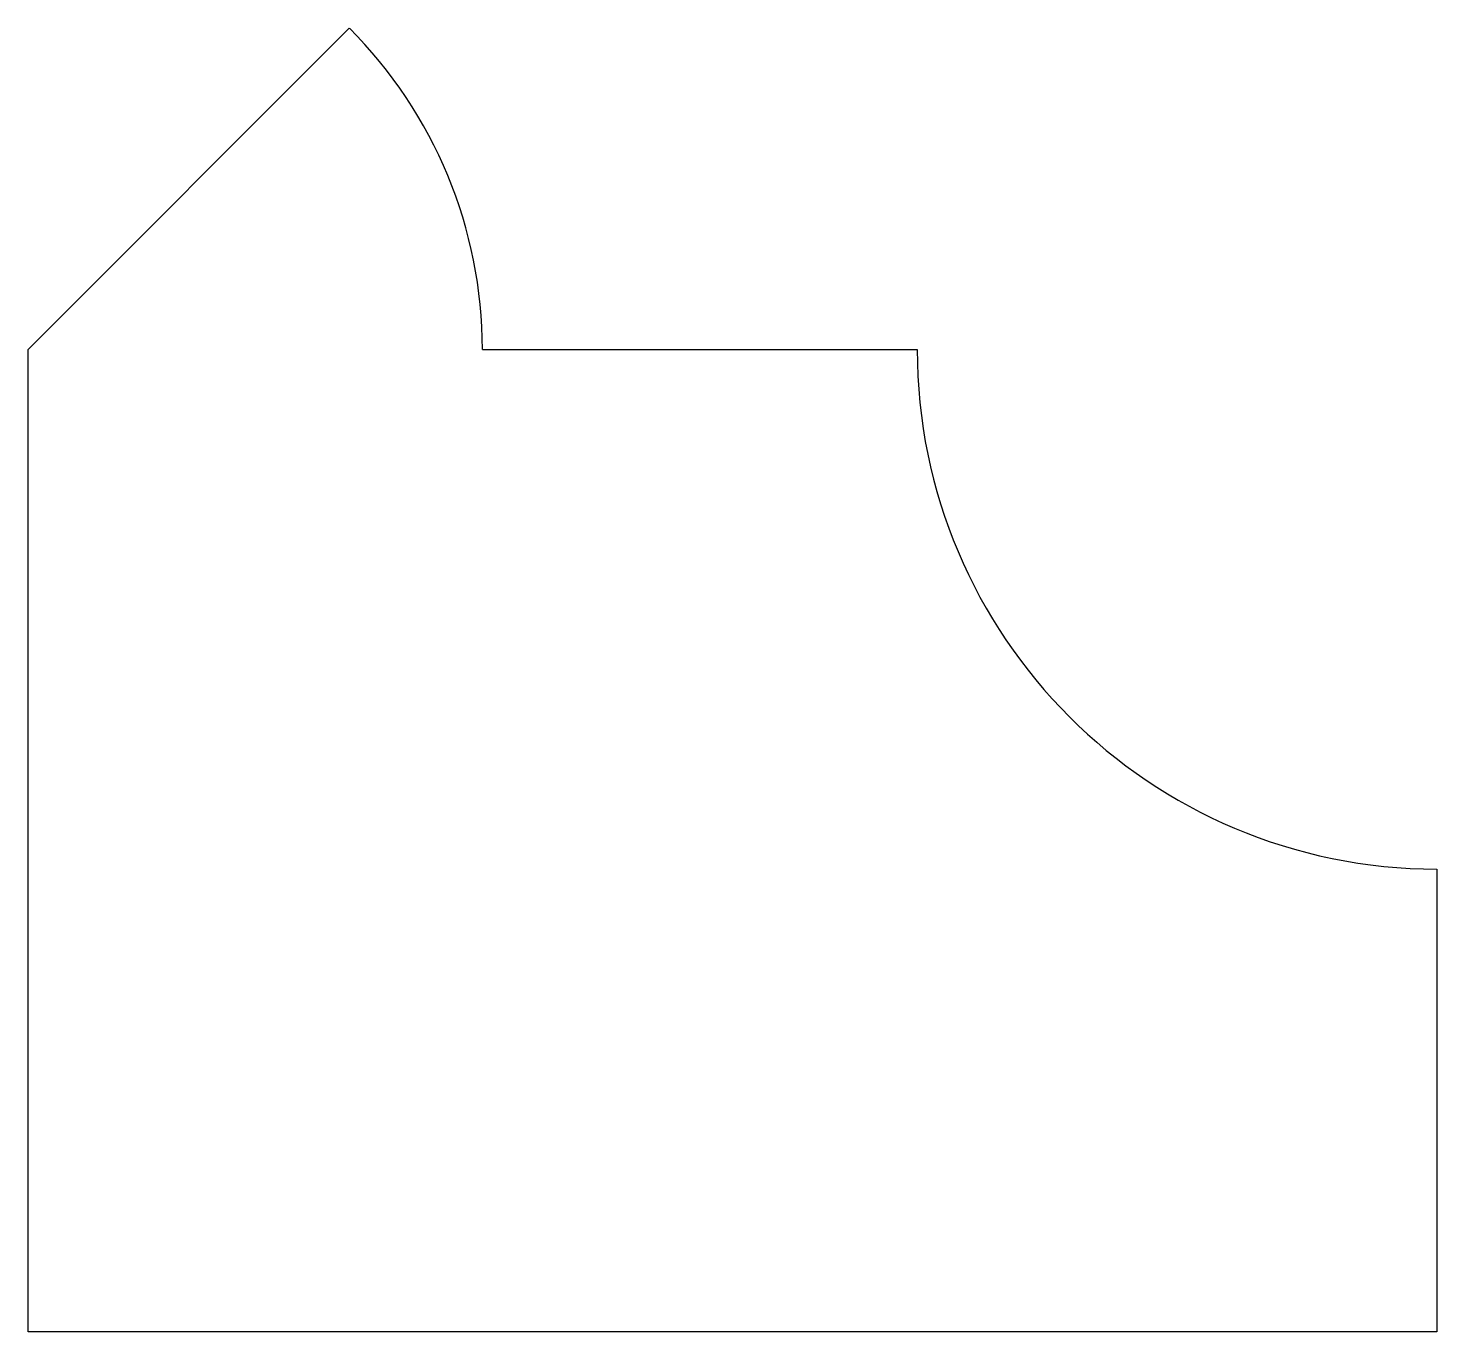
# Model space of a CAD drawing. Extents: x 25 to 27.33, y 0 to 2.15.
import ezdxf

# ---------------------------------------------------------------- set-up
doc = ezdxf.new("R2010")
doc.units = 0
doc.layers.add('MODELSKETCH_VISIBLE', color=7, linetype='CONTINUOUS')

msp = doc.modelspace()

# ---------------------------------------------------------------- linework, layer by layer
at = {"layer": 'MODELSKETCH_VISIBLE'}
for p, q in [((25, 1.6223), (25.5303, 2.1526)), ((25, 0), (25, 1.6223)), ((25.75, 1.6223), (26.468, 1.6223)), ((27.3261, 0.7642), (27.3261, 0)), ((27.3261, 0), (25, 0))]:
    msp.add_line(p, q, dxfattribs=at)
for centre, radius, start, end in [((25, 1.6223), 0.75, 0, 45), ((27.3261, 1.6223), 0.8581, 180, 270)]:
    msp.add_arc(centre, radius, start, end, dxfattribs=at)

doc.saveas('drawing.dxf')
